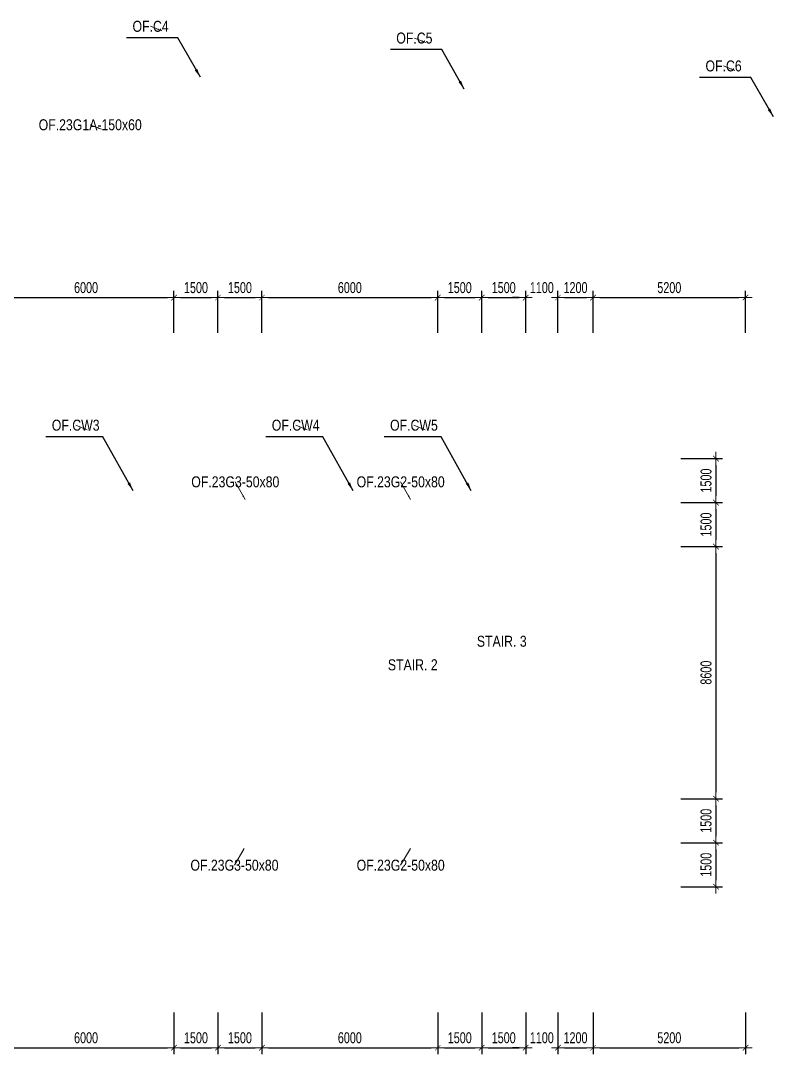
# Model space of a CAD drawing. Header units: millimetres. Extents: x -179076 to 119847, y -18667 to 85920.
# Drawn here: x 56969 to 82649, y 44986 to 80231 of the extents above; entities that cross this region are included whole.
import ezdxf
from ezdxf.enums import TextEntityAlignment as Align

# ---------------------------------------------------------------- set-up
doc = ezdxf.new("R2010")
doc.units = ezdxf.units.MM
doc.layers.get('0').update_dxf_attribs({"lineweight": 20})
doc.layers.get('Defpoints').update_dxf_attribs({"color": 151, "lineweight": 9})
for name, color, linetype, lineweight in [('NDC_S_ANNO', 7, 'Continuous', 20), ('NDC_S_DIM', 1, 'Continuous', 15), ('NDC_S_VN TEXT', 7, 'Continuous', 20)]:
    doc.layers.add(name, color=color, linetype=linetype, lineweight=lineweight)
doc.styles.add('ARIAL', font='arial.ttf', dxfattribs={"width": 0.8})
doc.styles.add('NDC_DIM', font='', dxfattribs={"width": 0.75})
doc.styles.get('NDC_DIM').set_extended_font_data('Dotum')
doc.dimstyles.new('NDC_dim_150', dxfattribs={"dimscale": 150, "dimtxt": 2.5, "dimasz": 1.5, "dimexe": 1.5, "dimexo": 2.5, "dimgap": 1, "dimtad": 1, "dimdec": 0, "dimzin": 0, "dimdsep": 46, "dimtxsty": 'NDC_DIM', "dimblk": 'DIMMARK', "dimcen": 0.09, "dimdle": 1.2, "dimclrd": 1, "dimclre": 1, "dimclrt": 3, "dimadec": 0, "dimazin": 0, "dimtfac": 1, "dimtdec": 0, "dimtix": 1, "dimtofl": 0, "dimtmove": 0, "dimatfit": 3, "dimfxl": 8, "dimfxlon": 1, "dimtolj": 1, "dimtzin": 0, "dimarcsym": 0})
doc.dimstyles.new('NDC_dim_iso', dxfattribs={"dimtxt": 2.5, "dimasz": 1, "dimexe": 1.5, "dimexo": 2.5, "dimgap": 1, "dimtad": 1, "dimdec": 0, "dimzin": 0, "dimdsep": 46, "dimtxsty": 'NDC_DIM', "dimblk": 'DIMMARK', "dimcen": 0.09, "dimdle": 1.2, "dimclrd": 1, "dimclre": 1, "dimclrt": 3, "dimadec": 0, "dimazin": 0, "dimtfac": 1, "dimtdec": 0, "dimtix": 1, "dimtofl": 0, "dimtmove": 0, "dimatfit": 3, "dimfxl": 8, "dimfxlon": 1, "dimtolj": 1, "dimtzin": 0, "dimarcsym": 0})

# ---------------------------------------------------------------- blocks, each defined once
blk = doc.blocks.new('DIMMARK')
at = {"layer": 'NDC_S_DIM', "color": 1}
blk.add_line((-1.5, 0), (1, 0), dxfattribs=at)
at = {"layer": 'NDC_S_DIM', "color": 2, "const_width": 0.1}
blk.add_lwpolyline([(-0.42, -0.42), (0.42, 0.42)], dxfattribs=at)
blk = doc.blocks.new('*D231')
at = {"layer": 'Defpoints', "color": 0, "transparency": 16777216}
for p in [(62200, 70789), (56200, 64200), (62200, 64200)]:
    blk.add_point(p, dxfattribs=at)
at = {"layer": 'NDC_S_DIM', "color": 1, "lineweight": -2, "transparency": 16777216}
for p, q in [((56200, 69589), (56200, 71014)), ((62200, 69589), (62200, 71014)), ((56425, 70789), (61975, 70789))]:
    blk.add_line(p, q, dxfattribs=at)
at = {"layer": 'NDC_S_DIM', "color": 1, "lineweight": -2, "transparency": 16777216, "xscale": 225, "yscale": 225, "zscale": 225, "rotation": 180}
blk.add_blockref('DIMMARK', (56200, 70789), dxfattribs=at)
at = {"layer": 'NDC_S_DIM', "color": 1, "lineweight": -2, "transparency": 16777216, "xscale": 225, "yscale": 225, "zscale": 225}
blk.add_blockref('DIMMARK', (62200, 70789), dxfattribs=at)
at = {"layer": 'NDC_S_DIM', "color": 3, "transparency": 16777216, "insert": (59200, 71127), "char_height": 375, "attachment_point": 5, "style": 'NDC_DIM'}
blk.add_mtext('\\A1;6000', dxfattribs=at)
blk = doc.blocks.new('*D232')
at = {"layer": 'Defpoints', "color": 0, "transparency": 16777216}
for p in [(63700, 70789), (62200, 64200), (63700, 64200)]:
    blk.add_point(p, dxfattribs=at)
at = {"layer": 'NDC_S_DIM', "color": 1, "lineweight": -2, "transparency": 16777216}
for p, q in [((62200, 69589), (62200, 71014)), ((63700, 69589), (63700, 71014)), ((62425, 70789), (63475, 70789))]:
    blk.add_line(p, q, dxfattribs=at)
at = {"layer": 'NDC_S_DIM', "color": 1, "lineweight": -2, "transparency": 16777216, "xscale": 225, "yscale": 225, "zscale": 225, "rotation": 180}
blk.add_blockref('DIMMARK', (62200, 70789), dxfattribs=at)
at = {"layer": 'NDC_S_DIM', "color": 1, "lineweight": -2, "transparency": 16777216, "xscale": 225, "yscale": 225, "zscale": 225}
blk.add_blockref('DIMMARK', (63700, 70789), dxfattribs=at)
at = {"layer": 'NDC_S_DIM', "color": 3, "transparency": 16777216, "insert": (62950, 71127), "char_height": 375, "attachment_point": 5, "style": 'NDC_DIM'}
blk.add_mtext('\\A1;1500', dxfattribs=at)
blk = doc.blocks.new('*D233')
at = {"layer": 'Defpoints', "color": 0, "transparency": 16777216}
for p in [(65200, 70789), (63700, 64200), (65200, 64200)]:
    blk.add_point(p, dxfattribs=at)
at = {"layer": 'NDC_S_DIM', "color": 1, "lineweight": -2, "transparency": 16777216}
for p, q in [((63700, 69589), (63700, 71014)), ((65200, 69589), (65200, 71014)), ((63925, 70789), (64975, 70789))]:
    blk.add_line(p, q, dxfattribs=at)
at = {"layer": 'NDC_S_DIM', "color": 1, "lineweight": -2, "transparency": 16777216, "xscale": 225, "yscale": 225, "zscale": 225, "rotation": 180}
blk.add_blockref('DIMMARK', (63700, 70789), dxfattribs=at)
at = {"layer": 'NDC_S_DIM', "color": 1, "lineweight": -2, "transparency": 16777216, "xscale": 225, "yscale": 225, "zscale": 225}
blk.add_blockref('DIMMARK', (65200, 70789), dxfattribs=at)
at = {"layer": 'NDC_S_DIM', "color": 3, "transparency": 16777216, "insert": (64450, 71127), "char_height": 375, "attachment_point": 5, "style": 'NDC_DIM'}
blk.add_mtext('\\A1;1500', dxfattribs=at)
blk = doc.blocks.new('*D234')
at = {"layer": 'Defpoints', "color": 0, "transparency": 16777216}
for p in [(71200, 70789), (65200, 64200), (71200, 64200)]:
    blk.add_point(p, dxfattribs=at)
at = {"layer": 'NDC_S_DIM', "color": 1, "lineweight": -2, "transparency": 16777216}
for p, q in [((65200, 69589), (65200, 71014)), ((71200, 69589), (71200, 71014)), ((65425, 70789), (70975, 70789))]:
    blk.add_line(p, q, dxfattribs=at)
at = {"layer": 'NDC_S_DIM', "color": 1, "lineweight": -2, "transparency": 16777216, "xscale": 225, "yscale": 225, "zscale": 225, "rotation": 180}
blk.add_blockref('DIMMARK', (65200, 70789), dxfattribs=at)
at = {"layer": 'NDC_S_DIM', "color": 1, "lineweight": -2, "transparency": 16777216, "xscale": 225, "yscale": 225, "zscale": 225}
blk.add_blockref('DIMMARK', (71200, 70789), dxfattribs=at)
at = {"layer": 'NDC_S_DIM', "color": 3, "transparency": 16777216, "insert": (68200, 71127), "char_height": 375, "attachment_point": 5, "style": 'NDC_DIM'}
blk.add_mtext('\\A1;6000', dxfattribs=at)
blk = doc.blocks.new('*D235')
at = {"layer": 'Defpoints', "color": 0, "transparency": 16777216}
for p in [(72700, 70789), (71200, 64200), (72700, 64200)]:
    blk.add_point(p, dxfattribs=at)
at = {"layer": 'NDC_S_DIM', "color": 1, "lineweight": -2, "transparency": 16777216}
for p, q in [((71200, 69589), (71200, 71014)), ((72700, 69589), (72700, 71014)), ((71425, 70789), (72475, 70789))]:
    blk.add_line(p, q, dxfattribs=at)
at = {"layer": 'NDC_S_DIM', "color": 1, "lineweight": -2, "transparency": 16777216, "xscale": 225, "yscale": 225, "zscale": 225, "rotation": 180}
blk.add_blockref('DIMMARK', (71200, 70789), dxfattribs=at)
at = {"layer": 'NDC_S_DIM', "color": 1, "lineweight": -2, "transparency": 16777216, "xscale": 225, "yscale": 225, "zscale": 225}
blk.add_blockref('DIMMARK', (72700, 70789), dxfattribs=at)
at = {"layer": 'NDC_S_DIM', "color": 3, "transparency": 16777216, "insert": (71950, 71127), "char_height": 375, "attachment_point": 5, "style": 'NDC_DIM'}
blk.add_mtext('\\A1;1500', dxfattribs=at)
blk = doc.blocks.new('*D236')
at = {"layer": 'Defpoints', "color": 0, "transparency": 16777216}
for p in [(74200, 70789), (72700, 64200), (74200, 64200)]:
    blk.add_point(p, dxfattribs=at)
at = {"layer": 'NDC_S_DIM', "color": 1, "lineweight": -2, "transparency": 16777216}
for p, q in [((72700, 69589), (72700, 71014)), ((74200, 69589), (74200, 71014)), ((72925, 70789), (73975, 70789))]:
    blk.add_line(p, q, dxfattribs=at)
at = {"layer": 'NDC_S_DIM', "color": 1, "lineweight": -2, "transparency": 16777216, "xscale": 225, "yscale": 225, "zscale": 225, "rotation": 180}
blk.add_blockref('DIMMARK', (72700, 70789), dxfattribs=at)
at = {"layer": 'NDC_S_DIM', "color": 1, "lineweight": -2, "transparency": 16777216, "xscale": 225, "yscale": 225, "zscale": 225}
blk.add_blockref('DIMMARK', (74200, 70789), dxfattribs=at)
at = {"layer": 'NDC_S_DIM', "color": 3, "transparency": 16777216, "insert": (73450, 71127), "char_height": 375, "attachment_point": 5, "style": 'NDC_DIM'}
blk.add_mtext('\\A1;1500', dxfattribs=at)
blk = doc.blocks.new('*D237')
at = {"layer": 'Defpoints', "color": 0, "transparency": 16777216}
for p in [(75300, 70789), (74200, 64200), (75300, 64200)]:
    blk.add_point(p, dxfattribs=at)
at = {"layer": 'NDC_S_DIM', "color": 1, "lineweight": -2, "transparency": 16777216}
for p, q in [((74200, 69589), (74200, 71014)), ((75300, 69589), (75300, 71014)), ((73975, 70789), (73750, 70789)), ((75525, 70789), (75750, 70789))]:
    blk.add_line(p, q, dxfattribs=at)
at = {"layer": 'NDC_S_DIM', "color": 1, "lineweight": -2, "transparency": 16777216, "xscale": 225, "yscale": 225, "zscale": 225}
blk.add_blockref('DIMMARK', (74200, 70789), dxfattribs=at)
at = {"layer": 'NDC_S_DIM', "color": 1, "lineweight": -2, "transparency": 16777216, "xscale": 225, "yscale": 225, "zscale": 225, "rotation": 180}
blk.add_blockref('DIMMARK', (75300, 70789), dxfattribs=at)
at = {"layer": 'NDC_S_DIM', "color": 3, "transparency": 16777216, "insert": (74750, 71127), "char_height": 375, "attachment_point": 5, "style": 'NDC_DIM'}
blk.add_mtext('\\A1;1100', dxfattribs=at)
blk = doc.blocks.new('*D238')
at = {"layer": 'Defpoints', "color": 0, "transparency": 16777216}
for p in [(76365, 65300), (76365, 63800), (80692, 63800)]:
    blk.add_point(p, dxfattribs=at)
at = {"layer": 'NDC_S_DIM', "color": 1, "lineweight": -2, "transparency": 16777216}
for p, q in [((79492, 65300), (80917, 65300)), ((80692, 65075), (80692, 64025)), ((79492, 63800), (80917, 63800))]:
    blk.add_line(p, q, dxfattribs=at)
at = {"layer": 'NDC_S_DIM', "color": 1, "lineweight": -2, "transparency": 16777216, "xscale": 225, "yscale": 225, "zscale": 225}
for p, rotation in [((80692, 65300), 90), ((80692, 63800), 270)]:
    blk.add_blockref('DIMMARK', p, dxfattribs=dict(at, rotation=rotation))
at = {"layer": 'NDC_S_DIM', "color": 3, "transparency": 16777216, "insert": (80354, 64550), "char_height": 375, "attachment_point": 5, "rotation": 90, "style": 'NDC_DIM'}
blk.add_mtext('\\A1;1500', dxfattribs=at)
blk = doc.blocks.new('*D239')
at = {"layer": 'Defpoints', "color": 0, "transparency": 16777216}
for p in [(76365, 63800), (76365, 62300), (80692, 62300)]:
    blk.add_point(p, dxfattribs=at)
at = {"layer": 'NDC_S_DIM', "color": 1, "lineweight": -2, "transparency": 16777216}
for p, q in [((79492, 63800), (80917, 63800)), ((80692, 63575), (80692, 62525)), ((79492, 62300), (80917, 62300))]:
    blk.add_line(p, q, dxfattribs=at)
at = {"layer": 'NDC_S_DIM', "color": 1, "lineweight": -2, "transparency": 16777216, "xscale": 225, "yscale": 225, "zscale": 225}
for p, rotation in [((80692, 63800), 90), ((80692, 62300), 270)]:
    blk.add_blockref('DIMMARK', p, dxfattribs=dict(at, rotation=rotation))
at = {"layer": 'NDC_S_DIM', "color": 3, "transparency": 16777216, "insert": (80354, 63050), "char_height": 375, "attachment_point": 5, "rotation": 90, "style": 'NDC_DIM'}
blk.add_mtext('\\A1;1500', dxfattribs=at)
blk = doc.blocks.new('*D240')
at = {"layer": 'Defpoints', "color": 0, "transparency": 16777216}
for p in [(76365, 62300), (76365, 53700), (80692, 53700)]:
    blk.add_point(p, dxfattribs=at)
at = {"layer": 'NDC_S_DIM', "color": 1, "lineweight": -2, "transparency": 16777216}
for p, q in [((79492, 62300), (80917, 62300)), ((80692, 62075), (80692, 53925)), ((79492, 53700), (80917, 53700))]:
    blk.add_line(p, q, dxfattribs=at)
at = {"layer": 'NDC_S_DIM', "color": 1, "lineweight": -2, "transparency": 16777216, "xscale": 225, "yscale": 225, "zscale": 225}
for p, rotation in [((80692, 62300), 90), ((80692, 53700), 270)]:
    blk.add_blockref('DIMMARK', p, dxfattribs=dict(at, rotation=rotation))
at = {"layer": 'NDC_S_DIM', "color": 3, "transparency": 16777216, "insert": (80354, 58000), "char_height": 375, "attachment_point": 5, "rotation": 90, "style": 'NDC_DIM'}
blk.add_mtext('\\A1;8600', dxfattribs=at)
blk = doc.blocks.new('*D241')
at = {"layer": 'Defpoints', "color": 0, "transparency": 16777216}
for p in [(76365, 53700), (76365, 52200), (80692, 52200)]:
    blk.add_point(p, dxfattribs=at)
at = {"layer": 'NDC_S_DIM', "color": 1, "lineweight": -2, "transparency": 16777216}
for p, q in [((79492, 53700), (80917, 53700)), ((80692, 53475), (80692, 52425)), ((79492, 52200), (80917, 52200))]:
    blk.add_line(p, q, dxfattribs=at)
at = {"layer": 'NDC_S_DIM', "color": 1, "lineweight": -2, "transparency": 16777216, "xscale": 225, "yscale": 225, "zscale": 225}
for p, rotation in [((80692, 53700), 90), ((80692, 52200), 270)]:
    blk.add_blockref('DIMMARK', p, dxfattribs=dict(at, rotation=rotation))
at = {"layer": 'NDC_S_DIM', "color": 3, "transparency": 16777216, "insert": (80354, 52950), "char_height": 375, "attachment_point": 5, "rotation": 90, "style": 'NDC_DIM'}
blk.add_mtext('\\A1;1500', dxfattribs=at)
blk = doc.blocks.new('*D242')
at = {"layer": 'Defpoints', "color": 0, "transparency": 16777216}
for p in [(76365, 52200), (76365, 50700), (80692, 50700)]:
    blk.add_point(p, dxfattribs=at)
at = {"layer": 'NDC_S_DIM', "color": 1, "lineweight": -2, "transparency": 16777216}
for p, q in [((79492, 52200), (80917, 52200)), ((80692, 51975), (80692, 50925)), ((79492, 50700), (80917, 50700))]:
    blk.add_line(p, q, dxfattribs=at)
at = {"layer": 'NDC_S_DIM', "color": 1, "lineweight": -2, "transparency": 16777216, "xscale": 225, "yscale": 225, "zscale": 225}
for p, rotation in [((80692, 52200), 90), ((80692, 50700), 270)]:
    blk.add_blockref('DIMMARK', p, dxfattribs=dict(at, rotation=rotation))
at = {"layer": 'NDC_S_DIM', "color": 3, "transparency": 16777216, "insert": (80354, 51450), "char_height": 375, "attachment_point": 5, "rotation": 90, "style": 'NDC_DIM'}
blk.add_mtext('\\A1;1500', dxfattribs=at)
blk = doc.blocks.new('*D251')
at = {"layer": 'Defpoints', "color": 0, "transparency": 16777216}
for p in [(56200, 51800), (62200, 51800), (62200, 45211)]:
    blk.add_point(p, dxfattribs=at)
at = {"layer": 'NDC_S_DIM', "color": 1, "lineweight": -2, "transparency": 16777216}
for p, q in [((56200, 46411), (56200, 44986)), ((62200, 46411), (62200, 44986)), ((56425, 45211), (61975, 45211))]:
    blk.add_line(p, q, dxfattribs=at)
at = {"layer": 'NDC_S_DIM', "color": 1, "lineweight": -2, "transparency": 16777216, "xscale": 225, "yscale": 225, "zscale": 225, "rotation": 180}
blk.add_blockref('DIMMARK', (56200, 45211), dxfattribs=at)
at = {"layer": 'NDC_S_DIM', "color": 1, "lineweight": -2, "transparency": 16777216, "xscale": 225, "yscale": 225, "zscale": 225}
blk.add_blockref('DIMMARK', (62200, 45211), dxfattribs=at)
at = {"layer": 'NDC_S_DIM', "color": 3, "transparency": 16777216, "insert": (59200, 45548), "char_height": 375, "attachment_point": 5, "style": 'NDC_DIM'}
blk.add_mtext('\\A1;6000', dxfattribs=at)
blk = doc.blocks.new('*D252')
at = {"layer": 'Defpoints', "color": 0, "transparency": 16777216}
for p in [(62200, 51800), (63700, 51800), (63700, 45211)]:
    blk.add_point(p, dxfattribs=at)
at = {"layer": 'NDC_S_DIM', "color": 1, "lineweight": -2, "transparency": 16777216}
for p, q in [((62200, 46411), (62200, 44986)), ((63700, 46411), (63700, 44986)), ((62425, 45211), (63475, 45211))]:
    blk.add_line(p, q, dxfattribs=at)
at = {"layer": 'NDC_S_DIM', "color": 1, "lineweight": -2, "transparency": 16777216, "xscale": 225, "yscale": 225, "zscale": 225, "rotation": 180}
blk.add_blockref('DIMMARK', (62200, 45211), dxfattribs=at)
at = {"layer": 'NDC_S_DIM', "color": 1, "lineweight": -2, "transparency": 16777216, "xscale": 225, "yscale": 225, "zscale": 225}
blk.add_blockref('DIMMARK', (63700, 45211), dxfattribs=at)
at = {"layer": 'NDC_S_DIM', "color": 3, "transparency": 16777216, "insert": (62950, 45548), "char_height": 375, "attachment_point": 5, "style": 'NDC_DIM'}
blk.add_mtext('\\A1;1500', dxfattribs=at)
blk = doc.blocks.new('*D253')
at = {"layer": 'Defpoints', "color": 0, "transparency": 16777216}
for p in [(63700, 51800), (65200, 51800), (65200, 45211)]:
    blk.add_point(p, dxfattribs=at)
at = {"layer": 'NDC_S_DIM', "color": 1, "lineweight": -2, "transparency": 16777216}
for p, q in [((63700, 46411), (63700, 44986)), ((65200, 46411), (65200, 44986)), ((63925, 45211), (64975, 45211))]:
    blk.add_line(p, q, dxfattribs=at)
at = {"layer": 'NDC_S_DIM', "color": 1, "lineweight": -2, "transparency": 16777216, "xscale": 225, "yscale": 225, "zscale": 225, "rotation": 180}
blk.add_blockref('DIMMARK', (63700, 45211), dxfattribs=at)
at = {"layer": 'NDC_S_DIM', "color": 1, "lineweight": -2, "transparency": 16777216, "xscale": 225, "yscale": 225, "zscale": 225}
blk.add_blockref('DIMMARK', (65200, 45211), dxfattribs=at)
at = {"layer": 'NDC_S_DIM', "color": 3, "transparency": 16777216, "insert": (64450, 45548), "char_height": 375, "attachment_point": 5, "style": 'NDC_DIM'}
blk.add_mtext('\\A1;1500', dxfattribs=at)
blk = doc.blocks.new('*D254')
at = {"layer": 'Defpoints', "color": 0, "transparency": 16777216}
for p in [(65200, 51800), (71200, 51800), (71200, 45211)]:
    blk.add_point(p, dxfattribs=at)
at = {"layer": 'NDC_S_DIM', "color": 1, "lineweight": -2, "transparency": 16777216}
for p, q in [((65200, 46411), (65200, 44986)), ((71200, 46411), (71200, 44986)), ((65425, 45211), (70975, 45211))]:
    blk.add_line(p, q, dxfattribs=at)
at = {"layer": 'NDC_S_DIM', "color": 1, "lineweight": -2, "transparency": 16777216, "xscale": 225, "yscale": 225, "zscale": 225, "rotation": 180}
blk.add_blockref('DIMMARK', (65200, 45211), dxfattribs=at)
at = {"layer": 'NDC_S_DIM', "color": 1, "lineweight": -2, "transparency": 16777216, "xscale": 225, "yscale": 225, "zscale": 225}
blk.add_blockref('DIMMARK', (71200, 45211), dxfattribs=at)
at = {"layer": 'NDC_S_DIM', "color": 3, "transparency": 16777216, "insert": (68200, 45548), "char_height": 375, "attachment_point": 5, "style": 'NDC_DIM'}
blk.add_mtext('\\A1;6000', dxfattribs=at)
blk = doc.blocks.new('*D255')
at = {"layer": 'Defpoints', "color": 0, "transparency": 16777216}
for p in [(71200, 51800), (72700, 51800), (72700, 45211)]:
    blk.add_point(p, dxfattribs=at)
at = {"layer": 'NDC_S_DIM', "color": 1, "lineweight": -2, "transparency": 16777216}
for p, q in [((71200, 46411), (71200, 44986)), ((72700, 46411), (72700, 44986)), ((71425, 45211), (72475, 45211))]:
    blk.add_line(p, q, dxfattribs=at)
at = {"layer": 'NDC_S_DIM', "color": 1, "lineweight": -2, "transparency": 16777216, "xscale": 225, "yscale": 225, "zscale": 225, "rotation": 180}
blk.add_blockref('DIMMARK', (71200, 45211), dxfattribs=at)
at = {"layer": 'NDC_S_DIM', "color": 1, "lineweight": -2, "transparency": 16777216, "xscale": 225, "yscale": 225, "zscale": 225}
blk.add_blockref('DIMMARK', (72700, 45211), dxfattribs=at)
at = {"layer": 'NDC_S_DIM', "color": 3, "transparency": 16777216, "insert": (71950, 45548), "char_height": 375, "attachment_point": 5, "style": 'NDC_DIM'}
blk.add_mtext('\\A1;1500', dxfattribs=at)
blk = doc.blocks.new('*D256')
at = {"layer": 'Defpoints', "color": 0, "transparency": 16777216}
for p in [(72700, 51800), (74200, 51800), (74200, 45211)]:
    blk.add_point(p, dxfattribs=at)
at = {"layer": 'NDC_S_DIM', "color": 1, "lineweight": -2, "transparency": 16777216}
for p, q in [((72700, 46411), (72700, 44986)), ((74200, 46411), (74200, 44986)), ((72925, 45211), (73975, 45211))]:
    blk.add_line(p, q, dxfattribs=at)
at = {"layer": 'NDC_S_DIM', "color": 1, "lineweight": -2, "transparency": 16777216, "xscale": 225, "yscale": 225, "zscale": 225, "rotation": 180}
blk.add_blockref('DIMMARK', (72700, 45211), dxfattribs=at)
at = {"layer": 'NDC_S_DIM', "color": 1, "lineweight": -2, "transparency": 16777216, "xscale": 225, "yscale": 225, "zscale": 225}
blk.add_blockref('DIMMARK', (74200, 45211), dxfattribs=at)
at = {"layer": 'NDC_S_DIM', "color": 3, "transparency": 16777216, "insert": (73450, 45548), "char_height": 375, "attachment_point": 5, "style": 'NDC_DIM'}
blk.add_mtext('\\A1;1500', dxfattribs=at)
blk = doc.blocks.new('*D257')
at = {"layer": 'Defpoints', "color": 0, "transparency": 16777216}
for p in [(74200, 51800), (75300, 51800), (75300, 45211)]:
    blk.add_point(p, dxfattribs=at)
at = {"layer": 'NDC_S_DIM', "color": 1, "lineweight": -2, "transparency": 16777216}
for p, q in [((74200, 46411), (74200, 44986)), ((75300, 46411), (75300, 44986)), ((73975, 45211), (73750, 45211)), ((75525, 45211), (75750, 45211))]:
    blk.add_line(p, q, dxfattribs=at)
at = {"layer": 'NDC_S_DIM', "color": 1, "lineweight": -2, "transparency": 16777216, "xscale": 225, "yscale": 225, "zscale": 225}
blk.add_blockref('DIMMARK', (74200, 45211), dxfattribs=at)
at = {"layer": 'NDC_S_DIM', "color": 1, "lineweight": -2, "transparency": 16777216, "xscale": 225, "yscale": 225, "zscale": 225, "rotation": 180}
blk.add_blockref('DIMMARK', (75300, 45211), dxfattribs=at)
at = {"layer": 'NDC_S_DIM', "color": 3, "transparency": 16777216, "insert": (74750, 45548), "char_height": 375, "attachment_point": 5, "style": 'NDC_DIM'}
blk.add_mtext('\\A1;1100', dxfattribs=at)
blk = doc.blocks.new('*D264')
at = {"layer": 'Defpoints', "color": 0, "transparency": 16777216}
for p in [(81700, 70789), (81700, 65300), (76500, 62300)]:
    blk.add_point(p, dxfattribs=at)
at = {"layer": 'NDC_S_DIM', "color": 1, "lineweight": -2, "transparency": 16777216}
for p, q in [((76500, 69589), (76500, 71014)), ((81700, 69589), (81700, 71014)), ((76725, 70789), (81475, 70789))]:
    blk.add_line(p, q, dxfattribs=at)
at = {"layer": 'NDC_S_DIM', "color": 1, "lineweight": -2, "transparency": 16777216, "xscale": 225, "yscale": 225, "zscale": 225, "rotation": 180}
blk.add_blockref('DIMMARK', (76500, 70789), dxfattribs=at)
at = {"layer": 'NDC_S_DIM', "color": 1, "lineweight": -2, "transparency": 16777216, "xscale": 225, "yscale": 225, "zscale": 225}
blk.add_blockref('DIMMARK', (81700, 70789), dxfattribs=at)
at = {"layer": 'NDC_S_DIM', "color": 3, "transparency": 16777216, "insert": (79100, 71127), "char_height": 375, "attachment_point": 5, "style": 'NDC_DIM'}
blk.add_mtext('\\A1;5200', dxfattribs=at)
blk = doc.blocks.new('*D265')
at = {"layer": 'Defpoints', "color": 0, "transparency": 16777216}
for p in [(76500, 53700), (81700, 53700), (81700, 45211)]:
    blk.add_point(p, dxfattribs=at)
at = {"layer": 'NDC_S_DIM', "color": 1, "lineweight": -2, "transparency": 16777216}
for p, q in [((76500, 46411), (76500, 44986)), ((81700, 46411), (81700, 44986)), ((76725, 45211), (81475, 45211))]:
    blk.add_line(p, q, dxfattribs=at)
at = {"layer": 'NDC_S_DIM', "color": 1, "lineweight": -2, "transparency": 16777216, "xscale": 225, "yscale": 225, "zscale": 225, "rotation": 180}
blk.add_blockref('DIMMARK', (76500, 45211), dxfattribs=at)
at = {"layer": 'NDC_S_DIM', "color": 1, "lineweight": -2, "transparency": 16777216, "xscale": 225, "yscale": 225, "zscale": 225}
blk.add_blockref('DIMMARK', (81700, 45211), dxfattribs=at)
at = {"layer": 'NDC_S_DIM', "color": 3, "transparency": 16777216, "insert": (79100, 45548), "char_height": 375, "attachment_point": 5, "style": 'NDC_DIM'}
blk.add_mtext('\\A1;5200', dxfattribs=at)
blk = doc.blocks.new('*D280')
at = {"layer": 'Defpoints', "color": 0, "transparency": 16777216}
for p in [(76500, 53700), (75300, 51800), (76500, 45211)]:
    blk.add_point(p, dxfattribs=at)
at = {"layer": 'NDC_S_DIM', "color": 1, "lineweight": -2, "transparency": 16777216}
for p, q in [((75300, 46411), (75300, 44986)), ((76500, 46411), (76500, 44986)), ((75525, 45211), (76275, 45211))]:
    blk.add_line(p, q, dxfattribs=at)
at = {"layer": 'NDC_S_DIM', "color": 1, "lineweight": -2, "transparency": 16777216, "xscale": 225, "yscale": 225, "zscale": 225, "rotation": 180}
blk.add_blockref('DIMMARK', (75300, 45211), dxfattribs=at)
at = {"layer": 'NDC_S_DIM', "color": 1, "lineweight": -2, "transparency": 16777216, "xscale": 225, "yscale": 225, "zscale": 225}
blk.add_blockref('DIMMARK', (76500, 45211), dxfattribs=at)
at = {"layer": 'NDC_S_DIM', "color": 3, "transparency": 16777216, "insert": (75900, 45548), "char_height": 375, "attachment_point": 5, "style": 'NDC_DIM'}
blk.add_mtext('\\A1;1200', dxfattribs=at)
blk = doc.blocks.new('*D281')
at = {"layer": 'Defpoints', "color": 0, "transparency": 16777216}
for p in [(76500, 70789), (75300, 64200), (76500, 62300)]:
    blk.add_point(p, dxfattribs=at)
at = {"layer": 'NDC_S_DIM', "color": 1, "lineweight": -2, "transparency": 16777216}
for p, q in [((75300, 69589), (75300, 71014)), ((76500, 69589), (76500, 71014)), ((75525, 70789), (76275, 70789))]:
    blk.add_line(p, q, dxfattribs=at)
at = {"layer": 'NDC_S_DIM', "color": 1, "lineweight": -2, "transparency": 16777216, "xscale": 225, "yscale": 225, "zscale": 225, "rotation": 180}
blk.add_blockref('DIMMARK', (75300, 70789), dxfattribs=at)
at = {"layer": 'NDC_S_DIM', "color": 1, "lineweight": -2, "transparency": 16777216, "xscale": 225, "yscale": 225, "zscale": 225}
blk.add_blockref('DIMMARK', (76500, 70789), dxfattribs=at)
at = {"layer": 'NDC_S_DIM', "color": 3, "transparency": 16777216, "insert": (75900, 71127), "char_height": 375, "attachment_point": 5, "style": 'NDC_DIM'}
blk.add_mtext('\\A1;1200', dxfattribs=at)
blk = doc.blocks.new('*U214')
at = {"layer": 'NDC_S_ANNO', "ltscale": 0.8, "style": 'ARIAL', "width": 0.8, "flags": 1}
blk.add_attdef('CHU_THICH', text='', height=2.5, dxfattribs=at).set_placement((0, 0), align=Align.MIDDLE_CENTER)
at = {"layer": 'NDC_S_ANNO', "ltscale": 0.8, "style": 'ARIAL', "width": 0.8}
blk.add_attdef('TEN', text='', height=2.5, dxfattribs=at).set_placement((-2.58, 1.03), align=Align.MIDDLE_CENTER)
at = {"layer": 'Defpoints'}
blk.add_leader([(0, 0), (-2.58, 1.03)], dimstyle='NDC_dim_iso', override={"dimgap": 0.625, "dimtad": 0}, dxfattribs=at)
blk = doc.blocks.new('*U215')
at = {"layer": 'NDC_S_ANNO', "ltscale": 0.8, "style": 'ARIAL', "width": 0.8, "flags": 1}
blk.add_attdef('CHU_THICH', text='', height=2.5, dxfattribs=at).set_placement((0, 0), align=Align.MIDDLE_CENTER)
at = {"layer": 'NDC_S_ANNO', "ltscale": 0.8, "style": 'ARIAL', "width": 0.8}
blk.add_attdef('TEN', text='', height=2.5, dxfattribs=at).set_placement((-2.58, 1.03), align=Align.MIDDLE_CENTER)
at = {"layer": 'Defpoints'}
blk.add_leader([(0, 0), (-2.58, 1.03)], dimstyle='NDC_dim_iso', override={"dimgap": 0.625, "dimtad": 0}, dxfattribs=at)
blk = doc.blocks.new('*U216')
at = {"layer": 'NDC_S_ANNO', "ltscale": 0.8, "style": 'ARIAL', "width": 0.8, "flags": 1}
blk.add_attdef('CHU_THICH', text='', height=2.5, dxfattribs=at).set_placement((0, 0), align=Align.MIDDLE_CENTER)
at = {"layer": 'NDC_S_ANNO', "ltscale": 0.8, "style": 'ARIAL', "width": 0.8}
blk.add_attdef('TEN', text='', height=2.5, dxfattribs=at).set_placement((-2.58, 1.03), align=Align.MIDDLE_CENTER)
at = {"layer": 'Defpoints'}
blk.add_leader([(0, 0), (-2.58, 1.03)], dimstyle='NDC_dim_iso', override={"dimgap": 0.625, "dimtad": 0}, dxfattribs=at)
blk = doc.blocks.new('*U210')
at = {"layer": 'NDC_S_ANNO', "ltscale": 0.8, "style": 'ARIAL', "width": 0.8, "flags": 1}
blk.add_attdef('CHU_THICH', text='', height=2.5, dxfattribs=at).set_placement((0, 0), align=Align.MIDDLE_CENTER)
at = {"layer": 'NDC_S_ANNO', "ltscale": 0.8, "style": 'ARIAL', "width": 0.8}
blk.add_attdef('TEN', text='', height=2.5, dxfattribs=at).set_placement((-2.58, 1.03), align=Align.MIDDLE_CENTER)
at = {"layer": 'Defpoints'}
blk.add_leader([(0, 0), (-2.58, 1.03)], dimstyle='NDC_dim_iso', override={"dimgap": 0.625, "dimtad": 0}, dxfattribs=at)
blk = doc.blocks.new('*U270')
at = {"layer": 'NDC_S_ANNO', "ltscale": 0.8, "style": 'ARIAL', "width": 0.8}
blk.add_attdef('TEN', text='', height=2.5, dxfattribs=at).set_placement((-2.24, 4.02), align=Align.MIDDLE_CENTER)
at = {"layer": 'NDC_S_ANNO', "ltscale": 0.8, "style": 'ARIAL', "width": 0.8, "flags": 1}
blk.add_attdef('CHU_THICH', text='', height=2.5, dxfattribs=at).set_placement((0, 0), align=Align.MIDDLE_CENTER)
at = {"layer": 'Defpoints'}
blk.add_leader([(0, 0), (-2.24, 4.02)], dimstyle='NDC_dim_iso', override={"dimgap": 0.625, "dimtad": 0}, dxfattribs=at)
blk = doc.blocks.new('*U275')
at = {"layer": 'NDC_S_ANNO', "ltscale": 0.8, "style": 'ARIAL', "width": 0.8}
blk.add_attdef('TEN', text='', height=2.5, dxfattribs=at).set_placement((-2.24, 4.02), align=Align.MIDDLE_CENTER)
at = {"layer": 'NDC_S_ANNO', "ltscale": 0.8, "style": 'ARIAL', "width": 0.8, "flags": 1}
blk.add_attdef('CHU_THICH', text='', height=2.5, dxfattribs=at).set_placement((0, 0), align=Align.MIDDLE_CENTER)
at = {"layer": 'Defpoints'}
blk.add_leader([(0, 0), (-2.24, 4.02)], dimstyle='NDC_dim_iso', override={"dimgap": 0.625, "dimtad": 0}, dxfattribs=at)
blk = doc.blocks.new('*U276')
at = {"layer": 'NDC_S_ANNO', "ltscale": 0.8, "style": 'ARIAL', "width": 0.8, "flags": 1}
blk.add_attdef('CHU_THICH', text='', height=2.5, dxfattribs=at).set_placement((0, 0), align=Align.MIDDLE_CENTER)
at = {"layer": 'NDC_S_ANNO', "ltscale": 0.8, "style": 'ARIAL', "width": 0.8}
blk.add_attdef('TEN', text='', height=2.5, dxfattribs=at).set_placement((-2.24, -3.79), align=Align.MIDDLE_CENTER)
at = {"layer": 'Defpoints'}
blk.add_leader([(0, 0), (-2.24, -3.79)], dimstyle='NDC_dim_iso', override={"dimgap": 0.625, "dimtad": 0}, dxfattribs=at)
blk = doc.blocks.new('*U277')
at = {"layer": 'NDC_S_ANNO', "ltscale": 0.8, "style": 'ARIAL', "width": 0.8, "flags": 1}
blk.add_attdef('CHU_THICH', text='', height=2.5, dxfattribs=at).set_placement((0, 0), align=Align.MIDDLE_CENTER)
at = {"layer": 'NDC_S_ANNO', "ltscale": 0.8, "style": 'ARIAL', "width": 0.8}
blk.add_attdef('TEN', text='', height=2.5, dxfattribs=at).set_placement((-2.24, -3.79), align=Align.MIDDLE_CENTER)
at = {"layer": 'Defpoints'}
blk.add_leader([(0, 0), (-2.24, -3.79)], dimstyle='NDC_dim_iso', override={"dimgap": 0.625, "dimtad": 0}, dxfattribs=at)

msp = doc.modelspace()

# ---------------------------------------------------------------- block references
at = {"layer": 'NDC_S_VN TEXT', "xscale": 150, "yscale": 150, "zscale": 150}
for name, p, values in [('*U214', (61789.6, 79883.8), {'TEN': 'OF.C4'}), ('*U215', (70789.6, 79483.8), {'TEN': 'OF.C5'}), ('*U216', (81338.8, 78533.8), {'TEN': 'OF.C6'}), ('*U210', (59729.1, 76526.9), {'TEN': 'OF.23G1A-150x60'}), ('*U210', (59233.9, 66283.8), {'TEN': 'OF.CW3'}), ('*U210', (66739.6, 66283.8), {'TEN': 'OF.CW4'}), ('*U210', (70774.5, 66283.8), {'TEN': 'OF.CW5'}), ('*U270', (64628.5, 63903.4), {'TEN': 'OF.23G3-50x80'}), ('*U275', (70270.1, 63903.4), {'TEN': 'OF.23G2-50x80'}), ('*U277', (64599.9, 52003.4), {'TEN': 'OF.23G3-50x80'}), ('*U276', (70270.1, 52003.4), {'TEN': 'OF.23G2-50x80'})]:
    msp.add_blockref(name, p, dxfattribs=at).add_auto_attribs(values)

# ---------------------------------------------------------------- texts
at = {"layer": 'NDC_S_ANNO', "style": 'ARIAL', "width": 0.8}
for s, p in [('STAIR. 3', (73382.9, 59070.6)), ('STAIR. 2', (70347.1, 58267.9))]:
    msp.add_text(s, height=375, rotation=0.04053, dxfattribs=at).set_placement(p, align=Align.MIDDLE_CENTER)

# ---------------------------------------------------------------- dimensions: what is measured, and where the dimension line sits
at = {"layer": 'NDC_S_DIM'}
for base, p1, p2, picture, middle in [((62200, 70789.3), (56200, 64200), (62200, 64200), '*D231', (59200, 71127)), ((63700, 70789.3), (62200, 64200), (63700, 64200), '*D232', (62950, 71127)), ((65200, 70789.3), (63700, 64200), (65200, 64200), '*D233', (64450, 71127)), ((71200, 70789.3), (65200, 64200), (71200, 64200), '*D234', (68200, 71127)), ((72700, 70789.3), (71200, 64200), (72700, 64200), '*D235', (71950, 71127)), ((74200, 70789.3), (72700, 64200), (74200, 64200), '*D236', (73450, 71127)), ((75300, 70789.3), (74200, 64200), (75300, 64200), '*D237', (74750, 71127)), ((76500, 70789.3), (75300, 64200), (76500, 62300), '*D281', (75900, 71127)), ((76500, 45210.7), (75300, 51800), (76500, 53700), '*D280', (75900, 45548.5)), ((62200, 45210.7), (56200, 51800), (62200, 51800), '*D251', (59200, 45548.5)), ((63700, 45210.7), (62200, 51800), (63700, 51800), '*D252', (62950, 45548.5)), ((65200, 45210.7), (63700, 51800), (65200, 51800), '*D253', (64450, 45548.5)), ((71200, 45210.7), (65200, 51800), (71200, 51800), '*D254', (68200, 45548.5)), ((72700, 45210.7), (71200, 51800), (72700, 51800), '*D255', (71950, 45548.5)), ((74200, 45210.7), (72700, 51800), (74200, 51800), '*D256', (73450, 45548.5)), ((75300, 45210.7), (74200, 51800), (75300, 51800), '*D257', (74750, 45548.5))]:
    dim = msp.add_linear_dim(base=base, p1=p1, p2=p2, dimstyle='NDC_dim_150', override={"dimtmove": 1}, dxfattribs=at)
    dim.commit()
    dim.dimension.update_dxf_attribs({"geometry": picture, "text_midpoint": middle})
for base, p1, p2, picture, middle in [((81700, 70789.3), (76500, 62300), (81700, 65300), '*D264', (79100, 71127)), ((81700, 45210.7), (76500, 53700), (81700, 53700), '*D265', (79100, 45548.5))]:
    dim = msp.add_linear_dim(base=base, p1=p1, p2=p2, dimstyle='NDC_dim_150', dxfattribs=at)
    dim.commit()
    dim.dimension.update_dxf_attribs({"geometry": picture, "text_midpoint": middle})
dim = msp.add_linear_dim(base=(80691.7, 63800), p1=(76364.8, 65300), p2=(76364.8, 63800), angle=90, dimstyle='NDC_dim_150', dxfattribs=at)
dim.commit()
dim.dimension.update_dxf_attribs({"geometry": '*D238', "text_midpoint": (80354, 64550)})
for base, p1, p2, picture, middle in [((80691.7, 62300), (76364.8, 63800), (76364.8, 62300), '*D239', (80354, 63050)), ((80691.7, 53700), (76364.8, 62300), (76364.8, 53700), '*D240', (80354, 58000)), ((80691.7, 52200), (76364.8, 53700), (76364.8, 52200), '*D241', (80354, 52950)), ((80691.7, 50700), (76364.8, 52200), (76364.8, 50700), '*D242', (80354, 51450))]:
    dim = msp.add_linear_dim(base=base, p1=p1, p2=p2, angle=90, dimstyle='NDC_dim_150', override={"dimtmove": 1}, dxfattribs=at)
    dim.commit()
    dim.dimension.update_dxf_attribs({"geometry": picture, "text_midpoint": middle})

# ---------------------------------------------------------------- leaders
for points in [[(63100, 78300), (62333.5, 79644.9), (60583.9, 79644.9)], [(72100, 77900), (71333.5, 79244.9), (69583.9, 79244.9)], [(82649.2, 76950), (81882.7, 78294.9), (80133.1, 78294.9)], [(60804.4, 64200), (59777.8, 66044.9), (57828.2, 66044.9)], [(68310.1, 64200), (67283.5, 66044.9), (65333.9, 66044.9)], [(72345.1, 64200), (71318.5, 66044.9), (69368.8, 66044.9)]]:
    msp.add_leader(points, dimstyle='NDC_dim_150', override={"dimasz": 2, "dimgap": 1, "dimtad": 0})

doc.saveas('drawing.dxf')
